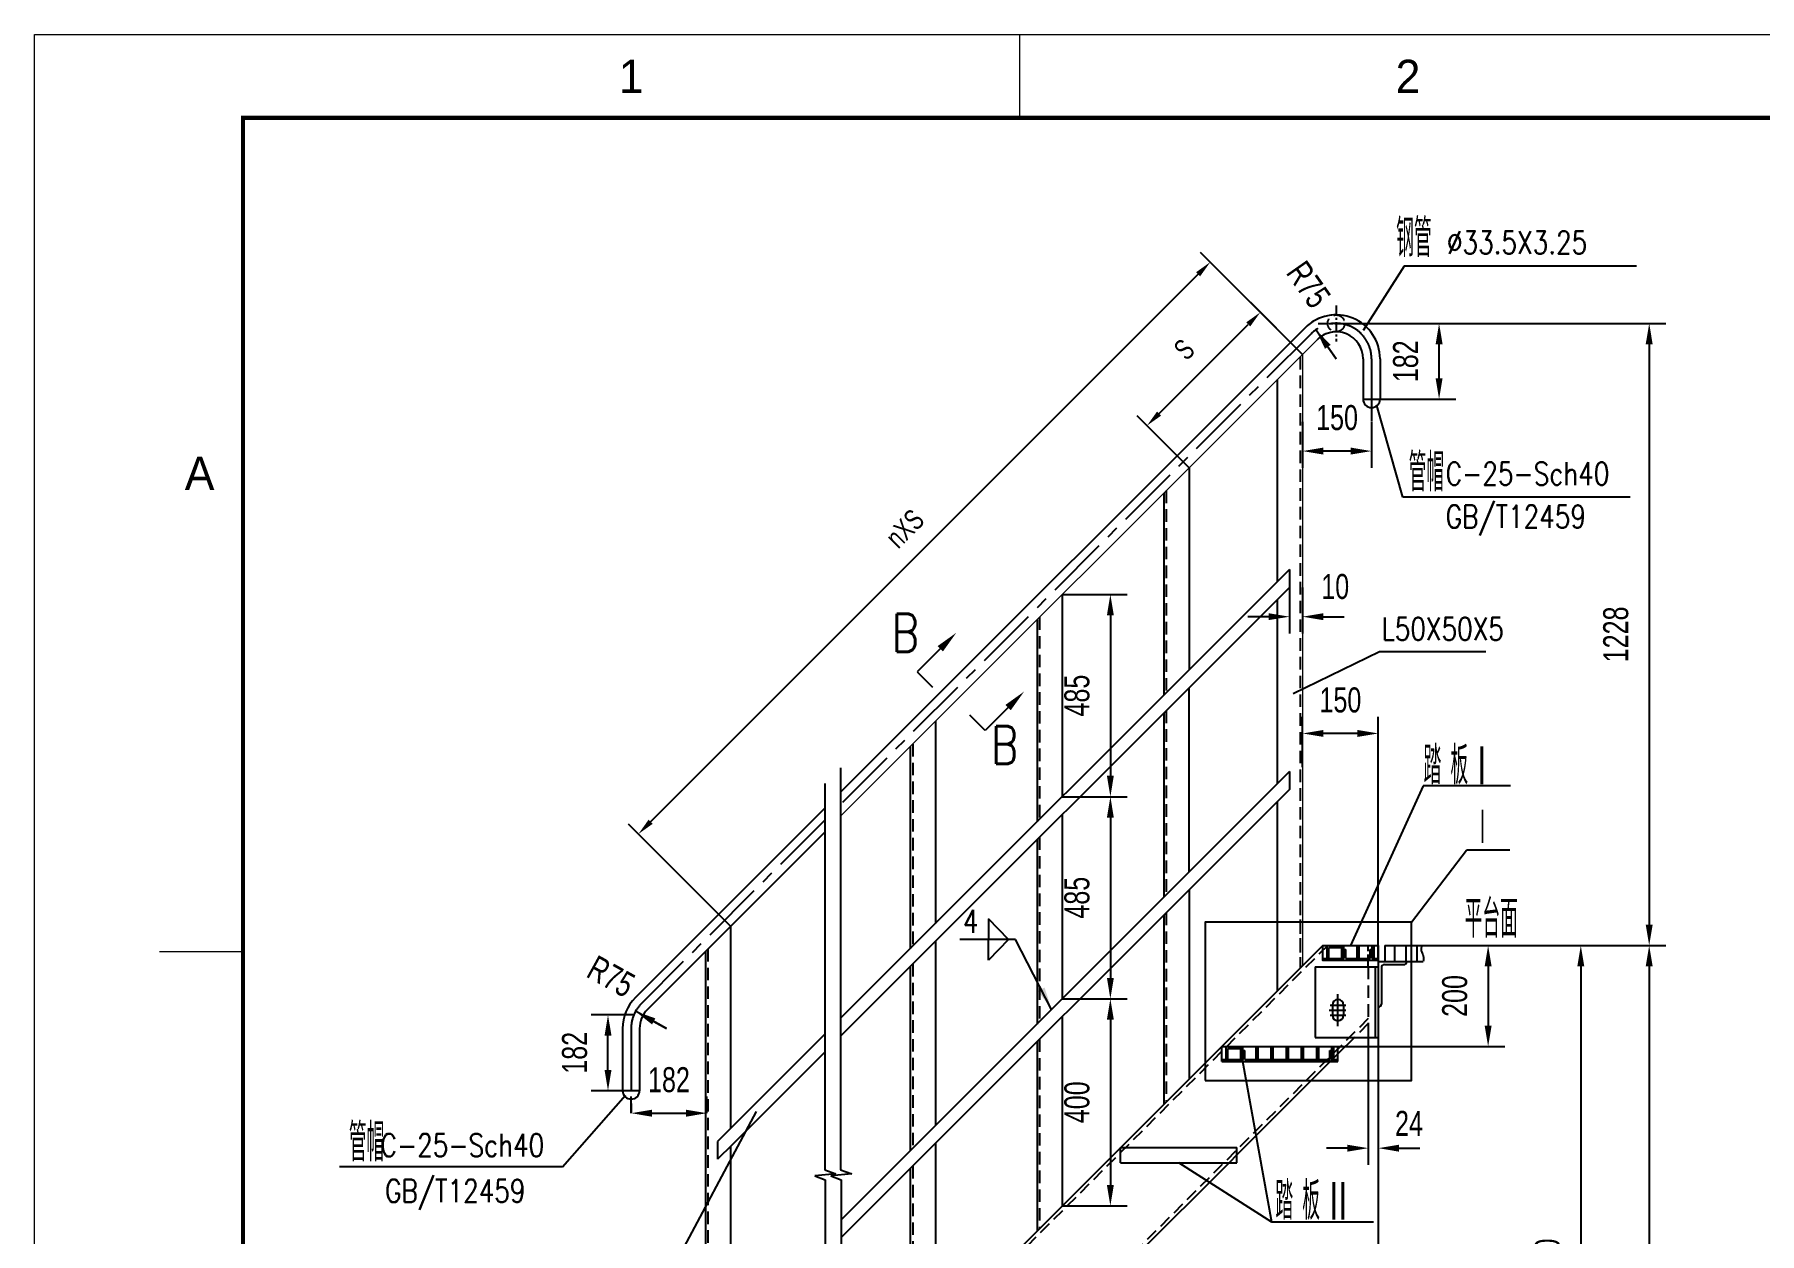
# Model space of a CAD drawing. Extents: x 148 to 221443, y -36682 to 6758.
# Drawn here: x 166043 to 170181, y -6844 to -3968 of the extents above; entities that cross this region are included whole.
import ezdxf
from ezdxf.enums import TextEntityAlignment as Align

# ---------------------------------------------------------------- set-up
doc = ezdxf.new("R2010")
doc.units = 0
doc.header["$LTSCALE"] = 10
doc.header["$MEASUREMENT"] = 0
doc.linetypes.add('CENTERX2', pattern=[4, 2.5, -0.5, 0.5, -0.5])
doc.linetypes.add('HIDDENX2', pattern=[0.75, 0.5, -0.25])
for name, color, linetype in [('2', 4, 'Continuous'), ('CENTER', 1, 'CENTERX2'), ('DIM', 4, 'Continuous'), ('RED', 7, 'Continuous'), ('WB-FS', 6, 'Continuous')]:
    doc.layers.add(name, color=color, linetype=linetype)
doc.layers.add('2（细实线）', color=3, linetype='Continuous', lineweight=20)
doc.layers.add('图框层', color=7, linetype='Continuous', lineweight=15)
doc.styles.add('HZ', font='ROMS.SHX', dxfattribs={"width": 0.75, "bigfont": 'GBCBIG.SHX'})
doc.styles.get("Standard").update_dxf_attribs({"font": 'wison_e.shx', "width": 0.75, "bigfont": 'wison_c.shx'})
doc.styles.add('XW', font='ROMANS.shx', dxfattribs={"width": 0.85})
doc.dimstyles.new('DIM1', dxfattribs={"dimscale": 20, "dimtxt": 3, "dimasz": 2.5, "dimexe": 2, "dimexo": 0, "dimgap": 1, "dimtad": 0, "dimdec": 0, "dimzin": 0, "dimdsep": 46, "dimtxsty": 'Standard', "dimcen": 2, "dimclrd": 3, "dimclre": 3, "dimclrt": 3, "dimadec": 0, "dimazin": 0, "dimtfac": 0.666667, "dimtdec": 0, "dimtofl": 0, "dimtmove": 2, "dimatfit": 1, "dimfxl": 2, "dimtvp": 1.333333, "dimtolj": 1, "dimtzin": 0, "dimarcsym": 0})

# ---------------------------------------------------------------- blocks, each defined once
blk = doc.blocks.new('*D711')
at = {"layer": 'Defpoints', "color": 0}
for p in [(169643.5, -6153.4), (167832.2, -7733.6), (169752.7, -7733.6)]:
    blk.add_point(p, dxfattribs=at)
at = {"layer": 'DIM', "color": 3, "lineweight": -2}
for p, q in [((169643.5, -6153.4), (169792.7, -6153.4)), ((169752.7, -6203.4), (169752.7, -7683.6)), ((167832.2, -7733.6), (169792.7, -7733.6))]:
    blk.add_line(p, q, dxfattribs=at)
at = {"layer": 'DIM', "color": 3}
for points in [[(169761, -6203.4), (169744.4, -6203.4), (169752.7, -6153.4)], [(169744.4, -7683.6), (169761, -7683.6), (169752.7, -7733.6)]]:
    blk.add_solid(points, dxfattribs=at)
at = {"layer": 'DIM', "color": 3, "insert": (169672.7, -6943.5), "char_height": 60, "attachment_point": 5, "rotation": 90}
blk.add_mtext('\\A1;Nx200', dxfattribs=at)
blk = doc.blocks.new('*D713')
at = {"layer": 'Defpoints', "color": 0}
for p in [(169085.1, -5644.7), (169085.1, -5725.7), (169266.9, -6153.4)]:
    blk.add_point(p, dxfattribs=at)
at = {"layer": 'DIM', "color": 3, "lineweight": -2}
for p, q in [((169085.1, -5725.7), (169085.1, -5604.7)), ((169266.9, -6153.4), (169266.9, -5604.7)), ((169216.9, -5644.7), (169135.1, -5644.7))]:
    blk.add_line(p, q, dxfattribs=at)
at = {"layer": 'DIM', "color": 3}
for points in [[(169135.1, -5636.4), (169135.1, -5653), (169085.1, -5644.7)], [(169216.9, -5653), (169216.9, -5636.4), (169266.9, -5644.7)]]:
    blk.add_solid(points, dxfattribs=at)
at = {"layer": 'DIM', "color": 3, "insert": (169176, -5564.7), "char_height": 60, "attachment_point": 5}
blk.add_mtext('\\A1;150', dxfattribs=at)
blk = doc.blocks.new('*D714')
at = {"layer": 'Defpoints', "color": 0}
for p in [(168508.8, -5796.4), (168508.8, -6281.2), (168624.1, -6281.2)]:
    blk.add_point(p, dxfattribs=at)
at = {"layer": 'DIM', "color": 3, "lineweight": -2}
for p, q in [((168508.8, -5796.4), (168664.1, -5796.4)), ((168624.1, -5846.4), (168624.1, -6231.2)), ((168508.8, -6281.2), (168664.1, -6281.2))]:
    blk.add_line(p, q, dxfattribs=at)
at = {"layer": 'DIM', "color": 3}
for points in [[(168632.4, -5846.4), (168615.8, -5846.4), (168624.1, -5796.4)], [(168615.8, -6231.2), (168632.4, -6231.2), (168624.1, -6281.2)]]:
    blk.add_solid(points, dxfattribs=at)
at = {"layer": 'DIM', "color": 3, "insert": (168544.1, -6038.8), "char_height": 60, "attachment_point": 5, "rotation": 90}
blk.add_mtext('\\A1;485', dxfattribs=at)
blk = doc.blocks.new('*D715')
at = {"layer": 'Defpoints', "color": 0}
for p in [(168984, -4634.2), (169085.1, -4735.2), (168812.9, -5007.4)]:
    blk.add_point(p, dxfattribs=at)
at = {"layer": 'DIM', "color": 3, "lineweight": -2}
for p, q in [((169085.1, -4735.2), (168960.7, -4610.8)), ((168741, -4877.2), (168954.9, -4663.3)), ((168812.9, -5007.4), (168688.5, -4883))]:
    blk.add_line(p, q, dxfattribs=at)
at = {"layer": 'DIM', "color": 3}
for points in [[(168959.7, -4668.2), (168950, -4658.5), (168984, -4634.2)], [(168736.1, -4872.4), (168745.9, -4882.1), (168711.8, -4906.4)]]:
    blk.add_solid(points, dxfattribs=at)
at = {"layer": 'DIM', "color": 3, "insert": (168801.3, -4723.6), "char_height": 49.5, "attachment_point": 5, "rotation": 45}
blk.add_mtext('\\A1;S', dxfattribs=at)
blk = doc.blocks.new('*D716')
at = {"layer": 'Defpoints', "color": 0}
for p in [(168863.8, -4513.9), (169085.1, -4735.2), (167713.1, -6107.2)]:
    blk.add_point(p, dxfattribs=at)
at = {"layer": 'DIM', "color": 3, "lineweight": -2}
for p, q in [((169085.1, -4735.2), (168840.5, -4490.6)), ((167520.9, -5856.8), (168834.6, -4543.1)), ((167713.1, -6107.2), (167468.4, -5862.6))]:
    blk.add_line(p, q, dxfattribs=at)
at = {"layer": 'DIM', "color": 3}
for points in [[(168839.5, -4548), (168829.8, -4538.2), (168863.8, -4513.9)], [(167516.1, -5851.9), (167525.8, -5861.7), (167491.8, -5886)]]:
    blk.add_solid(points, dxfattribs=at)
at = {"layer": 'DIM', "color": 3, "insert": (168131.1, -5153.3), "char_height": 49.5, "attachment_point": 5, "rotation": 45}
blk.add_mtext('\\A1;nXS', dxfattribs=at)
blk = doc.blocks.new('*D717')
at = {"color": 3, "lineweight": -2}
for p, q in [((169053.6, -5294.4), (169053.6, -5404.6)), ((169085.1, -5294.6), (169085.1, -5404.6)), ((169003.6, -5364.6), (168953.6, -5364.6)), ((169135.1, -5364.6), (169185.1, -5364.6))]:
    blk.add_line(p, q, dxfattribs=at)
at = {"color": 3}
for points in [[(169003.6, -5372.9), (169003.6, -5356.3), (169053.6, -5364.6)], [(169135.1, -5356.3), (169135.1, -5372.9), (169085.1, -5364.6)]]:
    blk.add_solid(points, dxfattribs=at)
at = {"layer": 'Defpoints', "color": 0}
for p in [(169053.6, -5294.4), (169085.1, -5294.6), (169085.1, -5364.6)]:
    blk.add_point(p, dxfattribs=at)
at = {"color": 3, "insert": (169163.5, -5292.5), "char_height": 60, "attachment_point": 5}
blk.add_mtext('\\A1;10', dxfattribs=at)
blk = doc.blocks.new('*D718')
at = {"color": 3, "lineweight": -2}
for p, q in [((168508.8, -5311.5), (168664.1, -5311.5)), ((168624.1, -5361.5), (168624.1, -5746.4)), ((168624.1, -5796.4), (168664.1, -5796.4))]:
    blk.add_line(p, q, dxfattribs=at)
at = {"color": 3}
for points in [[(168632.4, -5361.5), (168615.8, -5361.5), (168624.1, -5311.5)], [(168615.8, -5746.4), (168632.4, -5746.4), (168624.1, -5796.4)]]:
    blk.add_solid(points, dxfattribs=at)
at = {"layer": 'Defpoints', "color": 0}
for p in [(168508.8, -5311.5), (168624.1, -5796.4), (168624.1, -5796.4)]:
    blk.add_point(p, dxfattribs=at)
at = {"color": 3, "insert": (168544.1, -5553.9), "char_height": 60, "attachment_point": 5, "rotation": 90}
blk.add_mtext('\\A1;485', dxfattribs=at)
blk = doc.blocks.new('*D719')
at = {"color": 3, "linetype": 'Continuous', "lineweight": -2}
for p, q in [((168508.8, -6281.2), (168664.1, -6281.2)), ((168624.1, -6331.2), (168624.1, -6728.1)), ((168508.8, -6778.1), (168664.1, -6778.1))]:
    blk.add_line(p, q, dxfattribs=at)
at = {"color": 3}
for points in [[(168632.4, -6331.2), (168615.8, -6331.2), (168624.1, -6281.2)], [(168615.8, -6728.1), (168632.4, -6728.1), (168624.1, -6778.1)]]:
    blk.add_solid(points, dxfattribs=at)
at = {"layer": 'Defpoints', "color": 0}
for p in [(168508.8, -6281.2), (168508.8, -6778.1), (168624.1, -6778.1)]:
    blk.add_point(p, dxfattribs=at)
at = {"color": 3, "insert": (168544.1, -6529.6), "char_height": 60, "attachment_point": 5, "rotation": 90}
blk.add_mtext('\\A1;400', dxfattribs=at)
blk = doc.blocks.new('*D721')
at = {"color": 3, "linetype": 'Continuous', "lineweight": -2}
for p, q in [((167474.3, -6555.8), (167474.3, -6515.8)), ((167656.1, -6555.8), (167656.1, -6515.8)), ((167524.3, -6555.8), (167606.1, -6555.8))]:
    blk.add_line(p, q, dxfattribs=at)
at = {"color": 3}
for points in [[(167524.3, -6547.5), (167524.3, -6564.2), (167474.3, -6555.8)], [(167606.1, -6564.2), (167606.1, -6547.5), (167656.1, -6555.8)]]:
    blk.add_solid(points, dxfattribs=at)
at = {"layer": 'Defpoints', "color": 0}
for p in [(167474.3, -6555.8), (167656.1, -6555.8), (167656.1, -6555.8)]:
    blk.add_point(p, dxfattribs=at)
at = {"color": 3, "insert": (167565.2, -6475.8), "char_height": 60, "attachment_point": 5}
blk.add_mtext('\\A1;182', dxfattribs=at)
blk = doc.blocks.new('*D722')
at = {"color": 3, "linetype": 'Continuous', "lineweight": -2}
for p, q in [((167480.7, -6320), (167378.9, -6320)), ((167418.9, -6451.8), (167418.9, -6370)), ((167474.3, -6501.8), (167378.9, -6501.8))]:
    blk.add_line(p, q, dxfattribs=at)
at = {"color": 3}
for points in [[(167427.3, -6370), (167410.6, -6370), (167418.9, -6320)], [(167410.6, -6451.8), (167427.3, -6451.8), (167418.9, -6501.8)]]:
    blk.add_solid(points, dxfattribs=at)
at = {"layer": 'Defpoints', "color": 0}
for p in [(167418.9, -6320), (167480.7, -6320), (167474.3, -6501.8)]:
    blk.add_point(p, dxfattribs=at)
at = {"color": 3, "insert": (167338.9, -6410.9), "char_height": 60, "attachment_point": 5, "rotation": 90}
blk.add_mtext('\\A1;182', dxfattribs=at)
blk = doc.blocks.new('*D723')
at = {"color": 3, "linetype": 'Continuous', "lineweight": -2}
for p, q in [((167559.1, -6352.5), (167484.8, -6311.4)), ((167528.6, -6335.6), (167559.1, -6352.5))]:
    blk.add_line(p, q, dxfattribs=at)
at = {"color": 3}
blk.add_solid([(167532.6, -6328.3), (167524.6, -6342.9), (167484.8, -6311.4)], dxfattribs=at)
at = {"layer": 'Defpoints', "color": 0}
for p in [(167484.8, -6311.4), (167559.1, -6352.5)]:
    blk.add_point(p, dxfattribs=at)
at = {"color": 3, "insert": (167426.2, -6227.8), "char_height": 60, "attachment_point": 5, "rotation": 331.0776}
blk.add_mtext('\\A1;R75', dxfattribs=at)
blk = doc.blocks.new('*D727')
at = {"color": 3, "linetype": 'Continuous', "lineweight": -2, "ltscale": 6}
for p, q in [((169266.9, -6374), (169266.9, -8252.7)), ((167640.3, -8005.3), (167640.3, -8252.7)), ((169216.9, -8212.7), (167690.3, -8212.7))]:
    blk.add_line(p, q, dxfattribs=at)
at = {"color": 3}
for points in [[(167690.3, -8204.4), (167690.3, -8221.1), (167640.3, -8212.7)], [(169216.9, -8221.1), (169216.9, -8204.4), (169266.9, -8212.7)]]:
    blk.add_solid(points, dxfattribs=at)
at = {"layer": 'Defpoints', "color": 0}
for p in [(169266.9, -6374), (167640.3, -8005.3), (167640.3, -8212.7)]:
    blk.add_point(p, dxfattribs=at)
at = {"color": 3, "insert": (168453.6, -8132.7), "char_height": 60, "attachment_point": 5}
blk.add_mtext('\\A1;H-50', dxfattribs=at)
blk = doc.blocks.new('*D728')
at = {"color": 3, "linetype": 'Continuous', "lineweight": -2, "ltscale": 6}
for p, q in [((169165.8, -4660.9), (169956.8, -4660.9)), ((169916.8, -4710.9), (169916.8, -6103.4)), ((169371.2, -6153.4), (169956.8, -6153.4))]:
    blk.add_line(p, q, dxfattribs=at)
at = {"color": 3}
for points in [[(169925.1, -4710.9), (169908.4, -4710.9), (169916.8, -4660.9)], [(169908.4, -6103.4), (169925.1, -6103.4), (169916.8, -6153.4)]]:
    blk.add_solid(points, dxfattribs=at)
at = {"layer": 'Defpoints', "color": 0}
for p in [(169165.8, -4660.9), (169371.2, -6153.4), (169916.8, -6153.4)]:
    blk.add_point(p, dxfattribs=at)
at = {"color": 3, "insert": (169836.8, -5407.1), "char_height": 60, "attachment_point": 5, "rotation": 90}
blk.add_mtext('\\A1;1228', dxfattribs=at)
blk = doc.blocks.new('*D729')
at = {"color": 3, "linetype": 'Continuous', "lineweight": -2, "ltscale": 6}
for p, q in [((169398.3, -4660.9), (169452.7, -4660.9)), ((169412.7, -4792.7), (169412.7, -4710.9)), ((169271, -4842.7), (169452.7, -4842.7))]:
    blk.add_line(p, q, dxfattribs=at)
at = {"color": 3}
for points in [[(169421.1, -4710.9), (169404.4, -4710.9), (169412.7, -4660.9)], [(169404.4, -4792.7), (169421.1, -4792.7), (169412.7, -4842.7)]]:
    blk.add_solid(points, dxfattribs=at)
at = {"layer": 'Defpoints', "color": 0}
for p in [(169398.3, -4660.9), (169412.7, -4660.9), (169271, -4842.7)]:
    blk.add_point(p, dxfattribs=at)
at = {"color": 3, "insert": (169332.7, -4751.8), "char_height": 60, "attachment_point": 5, "rotation": 90}
blk.add_mtext('\\A1;182', dxfattribs=at)
blk = doc.blocks.new('*D730')
at = {"color": 3, "linetype": 'Continuous', "lineweight": -2, "ltscale": 6}
for p, q in [((169165.8, -4745.7), (169117.2, -4676.2)), ((169145.9, -4717.2), (169165.8, -4745.7))]:
    blk.add_line(p, q, dxfattribs=at)
at = {"color": 3}
blk.add_solid([(169152.7, -4712.4), (169139, -4722), (169117.2, -4676.2)], dxfattribs=at)
at = {"layer": 'Defpoints', "color": 0}
for p in [(169117.2, -4676.2), (169165.8, -4745.7)]:
    blk.add_point(p, dxfattribs=at)
at = {"color": 3, "insert": (169099.6, -4567.8), "char_height": 60, "attachment_point": 5, "rotation": 304.9715}
blk.add_mtext('\\A1;R75', dxfattribs=at)
blk = doc.blocks.new('*D731')
at = {"color": 3, "linetype": 'Continuous', "lineweight": -2, "ltscale": 6}
for p, q in [((169085.1, -4897.3), (169085.1, -5007.3)), ((169250.7, -4897.3), (169250.7, -5007.3)), ((169200.7, -4967.3), (169135.1, -4967.3))]:
    blk.add_line(p, q, dxfattribs=at)
at = {"color": 3}
for points in [[(169135.1, -4958.9), (169135.1, -4975.6), (169085.1, -4967.3)], [(169200.7, -4975.6), (169200.7, -4958.9), (169250.7, -4967.3)]]:
    blk.add_solid(points, dxfattribs=at)
at = {"layer": 'Defpoints', "color": 0}
for p in [(169085.1, -4897.3), (169250.7, -4897.3), (169085.1, -4967.3)]:
    blk.add_point(p, dxfattribs=at)
at = {"color": 3, "insert": (169167.9, -4887.3), "char_height": 60, "attachment_point": 5}
blk.add_mtext('\\A1;150', dxfattribs=at)
blk = doc.blocks.new('*D735')
at = {"color": 3, "linetype": 'Continuous', "lineweight": -2, "ltscale": 6}
for p, q in [((169752.7, -6153.4), (169956.8, -6153.4)), ((169916.8, -6203.4), (169916.8, -7808.2)), ((169862, -7858.2), (169956.8, -7858.2))]:
    blk.add_line(p, q, dxfattribs=at)
at = {"color": 3}
for points in [[(169925.1, -6203.4), (169908.4, -6203.4), (169916.8, -6153.4)], [(169908.4, -7808.2), (169925.1, -7808.2), (169916.8, -7858.2)]]:
    blk.add_solid(points, dxfattribs=at)
at = {"layer": 'Defpoints', "color": 0}
for p in [(169752.7, -6153.4), (169862, -7858.2), (169916.8, -7858.2)]:
    blk.add_point(p, dxfattribs=at)
at = {"color": 3, "insert": (169831.4, -7005.8), "char_height": 60, "attachment_point": 5, "rotation": 90}
blk.add_mtext('\\A1;H{\\fSimSun|b0|i0|c134|p54;≤}5000', dxfattribs=at)
blk = doc.blocks.new('*D742')
at = {"color": 3, "linetype": 'Continuous', "lineweight": -2, "ltscale": 6}
for p, q in [((169242.7, -6340.7), (169242.7, -6679.7)), ((169266.9, -6374), (169266.9, -6679.7)), ((169192.7, -6639.7), (169142.7, -6639.7)), ((169316.9, -6639.7), (169366.9, -6639.7))]:
    blk.add_line(p, q, dxfattribs=at)
at = {"color": 3}
for points in [[(169192.7, -6648.1), (169192.7, -6631.4), (169242.7, -6639.7)], [(169316.9, -6631.4), (169316.9, -6648.1), (169266.9, -6639.7)]]:
    blk.add_solid(points, dxfattribs=at)
at = {"layer": 'Defpoints', "color": 0}
for p in [(169242.7, -6340.7), (169266.9, -6374), (169242.7, -6639.7)]:
    blk.add_point(p, dxfattribs=at)
at = {"color": 3, "insert": (169340.5, -6580.2), "char_height": 60, "attachment_point": 5}
blk.add_mtext('\\A1;24', dxfattribs=at)
blk = doc.blocks.new('*D767')
at = {"color": 3, "linetype": 'Continuous', "lineweight": -2, "ltscale": 6}
for p, q in [((169371.2, -6153.4), (169570.4, -6153.4)), ((169530.4, -6203.4), (169530.4, -6345.8)), ((169170, -6395.8), (169570.4, -6395.8))]:
    blk.add_line(p, q, dxfattribs=at)
at = {"color": 3}
for points in [[(169538.7, -6203.4), (169522, -6203.4), (169530.4, -6153.4)], [(169522, -6345.8), (169538.7, -6345.8), (169530.4, -6395.8)]]:
    blk.add_solid(points, dxfattribs=at)
at = {"layer": 'Defpoints', "color": 0}
for p in [(169371.2, -6153.4), (169170, -6395.8), (169530.4, -6395.8)]:
    blk.add_point(p, dxfattribs=at)
at = {"color": 3, "insert": (169450.4, -6274.6), "char_height": 60, "attachment_point": 5, "rotation": 90}
blk.add_mtext('\\A1;200', dxfattribs=at)
blk = doc.blocks.new('a2')
for p, q in [((15429.25, 10126.74), (15429.25, 10116.74)), ((15336.09, 10011.74), (15336.09, 10116.74)), ((15326.09, 10016.74), (15336.09, 10016.74))]:
    blk.add_line(p, q)
at = {"layer": '图框层', "ltscale": 10}
blk.add_lwpolyline([(15311.09, 10126.74), (15905.09, 10126.74), (15905.09, 9706.74), (15311.09, 9706.74)], close=True, dxfattribs=at)
at = {"layer": '图框层', "ltscale": 10, "const_width": 0.5}
blk.add_lwpolyline([(15336.09, 10116.74), (15895.09, 10116.74), (15895.09, 9716.74), (15336.09, 9716.74)], close=True, dxfattribs=at)
at = {"style": 'HZ'}
for s, p in [('1', (15382.67, 10121.74)), ('2', (15475.84, 10121.74)), ('A', (15330.89, 10074.1))]:
    blk.add_text(s, height=4, dxfattribs=at).set_placement(p, align=Align.MIDDLE)

msp = doc.modelspace()

# ---------------------------------------------------------------- linework, layer by layer
at = {"color": 1, "linetype": 'CENTERX2'}
for p, q in [((169165.8264, -4617.7832), (169165.8264, -4704.0033)), ((169122.7163, -4660.8933), (169208.9365, -4660.8933))]:
    msp.add_line(p, q, dxfattribs=at)
at = {"color": 0, "linetype": 'Continuous', "lineweight": 0}
for p, q in [((167977.0646, -5843.2373), (169120.2007, -4700.1012)), ((169085.0971, -4735.2048), (169085.0971, -6201.7497))]:
    msp.add_line(p, q, dxfattribs=at)
at = {"color": 0, "linetype": 'Continuous'}
msp.add_line((168812.8698, -5977.1291), (168812.8698, -5535.1356), dxfattribs=at)
at = {"linetype": 'Continuous'}
for p, q in [((168379.8553, -6139.1287), (168332.057, -6089.4792)), ((168332.057, -6089.4792), (168332.057, -6139.1287)), ((168379.8553, -6139.1287), (168332.057, -6188.7782)), ((168332.057, -6188.7782), (168332.057, -6139.1287))]:
    msp.add_line(p, q, dxfattribs=at)
at = {"color": 0, "linetype": 'Continuous', "ltscale": 6}
for p, q in [((169133.4693, -6153.3774), (167978.141, -7308.7058)), ((169115.4093, -6204.2865), (169266.9245, -6204.2865))]:
    msp.add_line(p, q, dxfattribs=at)
at = {"color": 7, "linetype": 'Continuous', "ltscale": 6}
msp.add_line((169133.4693, -6153.3774), (169242.6821, -6153.3774), dxfattribs=at)
at = {"color": 2, "linetype": 'Continuous', "ltscale": 6}
msp.add_line((169242.6821, -6204.2865), (169242.6821, -6189.741), dxfattribs=at)
at = {"color": 0, "linetype": 'Continuous', "ltscale": 6}
msp.add_lwpolyline([(169133.5912, -6153.3774), (169266.9245, -6153.3774), (169266.9245, -6189.741), (169133.5912, -6189.741)], close=True, dxfattribs=at)
at = {"color": 1, "linetype": 'Continuous'}
msp.add_arc((169165.8264, -4745.7417), 64.535, 90, 135, dxfattribs=at)
at = {"layer": '2', "color": 3, "linetype": 'Continuous'}
for p, q in [((169328.9111, -4523.3006), (169230.3153, -4677.9289)), ((169886.0811, -4523.3006), (169328.9111, -4523.3006)), ((169325.8892, -5077.9906), (169263.754, -4858.2529)), ((169870.9025, -5077.9906), (169325.8892, -5077.9906)), ((168215.9394, -5441.6705), (168160.7502, -5496.8597)), ((169269.6283, -5449.1985), (169062.2766, -5549.8273)), ((169524.557, -5449.1985), (169269.6283, -5449.1985)), ((168378.6314, -5582.7903), (168323.4422, -5637.9795)), ((169374.8153, -5770.503), (169200.2578, -6153.3774)), ((169584.0012, -5770.503), (169374.8153, -5770.503)), ((169346.2017, -6097.5608), (169478.269, -5924.5716)), ((169582.3713, -5924.5716), (169478.269, -5924.5716)), ((168396.3792, -6139.1287), (168262.6339, -6139.1287)), ((168483.1364, -6306.8625), (168396.3792, -6139.1287)), ((169011.4962, -6816.9847), (168942.076, -6432.1653)), ((167309.5292, -6684.8197), (167460.6731, -6512.1705)), ((167547.1376, -6978.6041), (167775.3858, -6552.0594)), ((167309.5292, -6684.8197), (166774.3744, -6684.8197)), ((169011.4962, -6816.9847), (168788.1364, -6674.5898)), ((169254.9752, -6816.9847), (169011.4962, -6816.9847))]:
    msp.add_line(p, q, dxfattribs=at)
at = {"layer": '2', "color": 7, "linetype": 'Continuous'}
for p, q in [((168160.7502, -5496.8597), (168197.4712, -5533.5806)), ((168323.4422, -5637.9795), (168286.7213, -5601.2586))]:
    msp.add_line(p, q, dxfattribs=at)
at = {"layer": '2', "color": 3, "linetype": 'Continuous'}
msp.add_lwpolyline([(168851.8484, -6477.478), (169346.2017, -6477.478), (169346.2017, -6097.5608), (168851.8484, -6097.5608)], close=True, dxfattribs=at)
msp.add_open_spline([(169371.2033, -6153.3774), (169369.9619, -6157.6448), (169368.5033, -6166.2239), (169375.9113, -6178.5116), (169375.3134, -6187.5037), (169374.4475, -6192.1653)], degree=3, knots=[13.882496546, 13.882496546, 13.882496546, 13.882496546, 40.414538373, 67.803406807, 96.443548886, 96.443548886, 96.443548886, 96.443548886], dxfattribs=at)
for points in [[(168222.3677, -5448.0987), (168209.5112, -5435.2422), (168254.5089, -5403.101)], [(168372.2032, -5576.3621), (168385.0597, -5589.2186), (168417.2009, -5544.2209)], [(168466.1521, -6254.2375), (168450.0026, -6262.5906), (168483.1364, -6306.8625)]]:
    msp.add_solid(points, dxfattribs=at)
at = {"layer": 'CENTER', "color": 1, "ltscale": 6}
for p, q in [((169105.8443, -4685.7448), (167977.0646, -5814.5245)), ((169250.6897, -4745.7417), (169250.6897, -4897.2686)), ((167938.7527, -5852.8364), (167499.1082, -6292.4809)), ((167474.2566, -6352.4779), (167474.2566, -6555.8294))]:
    msp.add_line(p, q, dxfattribs=at)
for centre, start, end in [((169165.8412, -4745.7417), 0, 135), ((167559.1051, -6352.4779), 135, 180)]:
    msp.add_arc(centre, 84.8485, start, end, dxfattribs=at)
at = {"layer": 'DIM', "color": 1}
for p, q in [((169169.9548, -6346.7553), (169169.9548, -6269.9124)), ((169148.7835, -6308.5289), (169189.2864, -6308.5289)), ((169151.734, -6296.4077), (169189.0181, -6296.4077)), ((169151.734, -6320.6501), (169188.7499, -6320.6501))]:
    msp.add_line(p, q, dxfattribs=at)
at = {"layer": 'RED'}
for p, q in [((169091.4879, -4671.3884), (167977.0646, -5785.8117)), ((169230.3867, -4745.7417), (169230.3867, -4842.7114)), ((169270.9927, -4745.7417), (169270.9927, -4842.7114)), ((169024.491, -4795.8109), (169024.491, -5280.6594)), ((169230.3867, -4842.7114), (169270.9927, -4842.7114)), ((168812.8698, -5007.4321), (168812.8698, -5492.2806)), ((168752.2637, -5068.0382), (168752.2637, -5552.8867)), ((169053.5929, -5251.5574), (167977.0646, -6328.0858)), ((169053.5929, -5251.5574), (169053.5929, -5294.4124)), ((169053.5929, -5294.4124), (167977.0646, -6370.9407)), ((168508.7764, -5311.5255), (168508.7764, -5796.3739)), ((169024.491, -5323.5143), (169024.491, -5765.5078)), ((168448.1704, -5372.1315), (168448.1704, -5856.98)), ((168204.6831, -5615.6188), (168204.6831, -6100.4673)), ((168752.2637, -5595.7416), (168752.2637, -6037.7351)), ((168144.077, -5676.2249), (168144.077, -6161.0733)), ((169053.5929, -5736.4059), (167978.641, -6811.3579)), ((169053.5929, -5736.4059), (169053.5929, -5779.2609)), ((169053.5929, -5779.2609), (167978.641, -6854.2129)), ((167938.7527, -5824.1235), (167484.7517, -6278.1245)), ((169024.491, -5808.3628), (169024.491, -6262.3557)), ((168508.7764, -5839.2289), (168508.7764, -6281.2224)), ((167938.7527, -5881.5492), (167513.4646, -6306.8373)), ((168448.1704, -5899.835), (168448.1704, -6341.8285)), ((168812.8698, -6019.984), (168812.8698, -6473.977)), ((168752.2637, -6080.5901), (168752.2637, -6534.583)), ((167713.0567, -6107.2452), (167713.0567, -6592.0937)), ((168204.6831, -6143.3222), (168204.6831, -6585.3158)), ((169133.5912, -6189.741), (169133.5912, -6153.3774)), ((169143.2881, -6153.3774), (169143.2881, -6189.741)), ((169148.1366, -6158.2259), (169179.6518, -6158.2259)), ((169148.1366, -6189.741), (169148.1366, -6158.2259)), ((169179.6518, -6184.8926), (169179.6518, -6153.3774)), ((169184.5002, -6184.8926), (169184.5002, -6153.3774)), ((169184.5002, -6163.0744), (169189.3487, -6163.0744)), ((169189.3487, -6184.8926), (169189.3487, -6163.0744)), ((169216.0154, -6184.8926), (169216.0154, -6153.3774)), ((169220.8639, -6184.8926), (169220.8639, -6153.3774)), ((169247.5306, -6163.0744), (169252.379, -6163.0744)), ((169247.5306, -6184.8926), (169247.5306, -6163.0744)), ((169252.379, -6184.8926), (169252.379, -6153.3774)), ((169257.2275, -6184.8926), (169257.2275, -6153.3774)), ((169266.9245, -6189.741), (169266.9245, -6153.3774)), ((167652.4507, -6167.8512), (167652.4507, -7634.3961)), ((168144.077, -6203.9283), (168144.077, -6645.9218)), ((169115.4093, -6204.2865), (169115.4093, -6373.9835)), ((169133.5912, -6184.8926), (169143.2881, -6184.8926)), ((169148.1366, -6184.8926), (169184.5002, -6184.8926)), ((169189.3487, -6184.8926), (169247.5306, -6184.8926)), ((169252.379, -6184.8926), (169266.9245, -6184.8926)), ((169259.6518, -6204.2865), (169259.6518, -6373.9835)), ((169266.9245, -6204.2865), (169266.9245, -6373.9835)), ((168508.7764, -6324.0774), (168508.7764, -6778.0703)), ((169156.6215, -6296.4077), (169156.6215, -6320.6501)), ((169183.2881, -6296.4077), (169183.2881, -6320.6501)), ((167453.9536, -6352.4779), (167453.9536, -6501.8259)), ((167494.5596, -6352.4779), (167494.5596, -6501.8259)), ((167938.7527, -6366.3977), (167716.6809, -6588.4695)), ((167938.7527, -6409.2526), (167716.6809, -6631.3245)), ((168448.1704, -6384.6834), (168448.1704, -6838.6764)), ((168891.1669, -6395.8016), (169169.9548, -6395.8016)), ((168891.1669, -6432.1653), (168891.1669, -6395.8016)), ((168900.8639, -6395.8016), (168900.8639, -6432.1653)), ((168905.7124, -6400.6501), (168937.2275, -6400.6501)), ((168905.7124, -6432.1653), (168905.7124, -6400.6501)), ((168937.2275, -6427.3168), (168937.2275, -6395.8016)), ((168942.076, -6432.1653), (168942.076, -6395.8016)), ((168942.076, -6405.4986), (168946.9245, -6405.4986)), ((168946.9245, -6427.3168), (168946.9245, -6405.4986)), ((168973.5912, -6427.3168), (168973.5912, -6395.8016)), ((168978.4396, -6427.3168), (168978.4396, -6395.8016)), ((169009.9548, -6427.3168), (169009.9548, -6395.8016)), ((169014.8033, -6427.3168), (169014.8033, -6395.8016)), ((169046.3184, -6427.3168), (169046.3184, -6395.8016)), ((169051.1669, -6427.3168), (169051.1669, -6395.8016)), ((169082.6821, -6427.3168), (169082.6821, -6395.8016)), ((169087.5306, -6427.3168), (169087.5306, -6395.8016)), ((169115.4093, -6373.9835), (169266.9245, -6373.9835)), ((169119.0457, -6427.3168), (169119.0457, -6395.8016)), ((169123.8942, -6427.3168), (169123.8942, -6395.8016)), ((169150.5609, -6405.4986), (169155.4093, -6405.4986)), ((169150.5609, -6427.3168), (169150.5609, -6405.4986)), ((169155.4093, -6432.1653), (169155.4093, -6395.8016)), ((169160.2578, -6427.3168), (169160.2578, -6395.8016)), ((169209.4196, -6373.9835), (169169.9548, -6413.4482)), ((169169.9548, -6432.1653), (169169.9548, -6395.8016)), ((168891.1669, -6427.3168), (168900.8639, -6427.3168)), ((168891.1669, -6432.1653), (169169.9548, -6432.1653)), ((168905.7124, -6427.3168), (168942.076, -6427.3168)), ((169151.2378, -6432.1653), (168927.5303, -6655.8727)), ((168946.9245, -6427.3168), (169150.5609, -6427.3168)), ((169155.4093, -6427.3168), (169169.9548, -6427.3168)), ((167494.5596, -6501.8259), (167453.9536, -6501.8259)), ((167716.6809, -6588.4695), (167681.8163, -6623.3341)), ((167681.8163, -6623.3341), (167681.8163, -6666.1891)), ((167716.6809, -6631.3245), (167681.8163, -6666.1891)), ((167713.0567, -6634.9486), (167713.0567, -7076.9421)), ((168204.6831, -6628.1707), (168204.6831, -7082.1636)), ((168648.7424, -6638.2261), (168927.5303, -6638.2261)), ((168648.7424, -6674.5898), (168648.7424, -6638.2261)), ((168927.5303, -6674.5898), (168927.5303, -6638.2261)), ((168144.077, -6688.7768), (168144.077, -7142.7697)), ((168648.7424, -6674.5898), (168927.5303, -6674.5898)), ((168908.8133, -6674.5898), (168685.1058, -6898.2972))]:
    msp.add_line(p, q, dxfattribs=at)
at = {"layer": 'RED', "color": 2, "linetype": 'HIDDENX2', "ltscale": 6}
for p, q in [((169079.0365, -4741.2654), (169079.0365, -6207.8103)), ((168758.3243, -5061.9776), (168758.3243, -5546.8261)), ((168454.231, -5366.0709), (168454.231, -5850.9194)), ((168758.3243, -5589.681), (168758.3243, -6031.6745)), ((168150.1376, -5670.1643), (168150.1376, -6155.0127)), ((168454.231, -5893.7744), (168454.231, -6335.7679)), ((168758.3243, -6074.5295), (168758.3243, -6528.5224)), ((169079.0457, -6050.3539), (169079.0457, -6207.801)), ((167658.5113, -6161.7906), (167658.5113, -7628.3355)), ((169145.4687, -6153.3774), (167978.141, -7320.7051)), ((168150.1376, -6197.8677), (168150.1376, -6639.8612)), ((169242.6821, -6204.2865), (169242.6821, -6340.721)), ((169242.6821, -6328.7216), (167978.141, -7593.2627)), ((169242.6821, -6340.721), (169209.4196, -6373.9835)), ((168454.231, -6378.6228), (168454.231, -6832.6158)), ((169169.9548, -6413.4482), (169151.2378, -6432.1653)), ((168927.5303, -6655.8727), (168908.8133, -6674.5898)), ((168150.1376, -6682.7162), (168150.1376, -7136.7091))]:
    msp.add_line(p, q, dxfattribs=at)
at = {"layer": 'RED', "color": 2, "linetype": 'HIDDENX2', "ltscale": 3}
msp.add_line((169242.6821, -6189.741), (169242.6821, -6153.3774), dxfattribs=at)
at = {"layer": 'RED', "color": 3, "linetype": 'Continuous', "ltscale": 6}
for p, q in [((169282.4072, -6153.3774), (169282.4072, -6192.1653)), ((169282.4072, -6153.3774), (169371.2033, -6153.3774)), ((169306.0843, -6153.3774), (169306.0843, -6192.1653)), ((169333.1841, -6153.3774), (169333.1841, -6192.1653)), ((169359.1665, -6153.3774), (169359.1665, -6192.1653)), ((169274.1972, -6206.7107), (169274.1972, -6293.9835))]:
    msp.add_line(p, q, dxfattribs=at)
at = {"layer": 'RED', "color": 3, "linetype": 'Continuous'}
for q in [(169266.9245, -6204.2865), (169374.4475, -6192.1653)]:
    msp.add_line((169266.9245, -6192.1653), q, dxfattribs=at)
at = {"layer": 'RED', "color": 3, "linetype": 'Continuous', "ltscale": 4}
msp.add_line((169281.4699, -6199.438), (169327.5306, -6199.438), dxfattribs=at)
at = {"layer": 'RED', "color": 2, "linetype": 'HIDDENX2', "ltscale": 6}
msp.add_circle((169165.8412, -4660.8933), 20.2925, dxfattribs=at)
at = {"layer": 'RED'}
for centre, radius, start, end in [((169165.8264, -4745.7417), 105.141, 90, 135), ((169165.8412, -4745.7417), 105.1515, 0, 135), ((169165.8412, -4745.7417), 64.5455, 0, 135), ((169250.6897, -4842.7114), 20.303, 180, 0), ((167559.1051, -6352.4779), 105.1515, 135, 180), ((169169.9548, -6296.4077), 13.3333, 0, 180), ((167559.1051, -6352.4779), 64.5455, 135, 180), ((169169.9548, -6320.6501), 13.3333, 180, 0), ((167474.2566, -6501.8259), 20.303, 180, 0)]:
    msp.add_arc(centre, radius, start, end, dxfattribs=at)
at = {"layer": 'RED', "color": 3, "linetype": 'Continuous'}
for centre, start, end in [((169281.4699, -6206.7107), 90, 180), ((169327.5306, -6192.1653), 270, 0), ((169266.9245, -6293.9835), 270, 0)]:
    msp.add_arc(centre, 7.2727, start, end, dxfattribs=at)
at = {"layer": 'WB-FS', "linetype": 'Continuous'}
for p, q in [((167977.0646, -5727.3424), (167977.0646, -6691.8235)), ((167938.7527, -5764.5403), (167938.7527, -6691.8235)), ((167965.3485, -6701.0637), (167915.1896, -6706.3396)), ((167938.7527, -6691.8235), (167965.3485, -6701.0637)), ((168003.6604, -6701.0637), (167953.5015, -6706.3396)), ((167977.0646, -6691.8235), (168003.6604, -6701.0637)), ((167915.1896, -6706.3396), (167939.8291, -6716.0122)), ((167939.8291, -6716.0122), (167939.8291, -7713.6241)), ((167953.5015, -6706.3396), (167978.141, -6716.0122)), ((167978.141, -6716.0122), (167978.141, -7713.6241))]:
    msp.add_line(p, q, dxfattribs=at)

# ---------------------------------------------------------------- block references
at = {"layer": '2（细实线）', "xscale": 20, "yscale": 20, "zscale": 20}
msp.add_blockref('a2', (-140178.6702, -206502.6822), dxfattribs=at)

# ---------------------------------------------------------------- texts
at = {"color": 3, "linetype": 'Continuous', "style": 'XW', "width": 0.8}
msp.add_text('4', height=54.5455, dxfattribs=at).set_placement((168307.8772, -6095.4066), align=Align.MIDDLE_RIGHT)
at = {"layer": '2', "color": 3, "linetype": 'Continuous'}
for s, height, style, width, p in [('钢管', 90.90909, 'HZ', 0.65, (169309.8833, -4501.5167)), ('%%C33.5X3.25', 54.545455, 'XW', 0.8, (169431.5359, -4494.0047)), ('管帽', 90.90909, 'HZ', 0.65, (169339.7322, -5063.9919)), ('C-25-Sch40', 54.54545, 'XW', 0.8, (169428.514, -5048.6946)), ('GB/T12459', 54.54545, 'XW', 0.8, (169428.514, -5151.678)), ('L50X50X5', 54.54545, 'XW', 0.8, (169274.6739, -5421.0598)), ('踏 板 I', 90.90909, 'HZ', 0.65, (169375.446, -5766.9378)), ('Ⅰ', 90.9091, 'HZ', 0.65, (169495.3849, -5916.2707)), ('平台面', 90.90909, 'HZ', 0.65, (169473.9831, -6134.6831)), ('管帽', 90.90909, 'HZ', 0.65, (166797.2228, -6671.34)), ('C-25-Sch40', 54.54545, 'XW', 0.8, (166873.2023, -6659.6758)), ('GB/T12459', 54.54545, 'XW', 0.8, (166884.2746, -6769.5794)), ('踏 板 II', 90.90909, 'HZ', 0.65, (169020.0173, -6811.5254))]:
    msp.add_text(s, height=height, dxfattribs=dict(at, style=style, width=width)).set_placement(p)
at = {"layer": '2', "color": 3, "linetype": 'Continuous', "style": 'XW', "width": 0.8}
for p in [(168164.7852, -5403.1838), (168403.0335, -5672.4602)]:
    msp.add_text('B', height=90.9091, dxfattribs=at).set_placement(p, align=Align.MIDDLE_RIGHT)

# ---------------------------------------------------------------- dimensions: what is measured, and where the dimension line sits
at = {"color": 7, "linetype": 'Continuous', "ltscale": 6}
dim = msp.add_radius_dim(center=(169165.8412, -4745.7417), mpoint=(169117.2087, -4676.2137), text='R75', dimstyle='DIM1', override={"dimzin": 8}, dxfattribs=at)
dim.commit()
dim.dimension.update_dxf_attribs({"geometry": '*D730', "text_midpoint": (169099.6116, -4567.7984), "dimtype": 164})
at = {"color": 1, "linetype": 'Continuous', "ltscale": 6}
for base, p1, p2, text, picture, middle in [((169916.7573, -6153.3774), (169165.8412, -4660.8933), (169371.2033, -6153.3774), '1228', '*D728', (169836.7573, -5407.1353)), ((169530.3625, -6395.8016), (169371.2033, -6153.3774), (169169.9548, -6395.8016), '200', '*D767', (169450.3625, -6274.5895)), ((169916.7573, -7858.2252), (169752.6922, -6153.3774), (169861.9975, -7858.2252), 'H{\\fSimSun|b0|i0|c134|p54;≤}5000', '*D735', (169831.3942, -7005.8013))]:
    dim = msp.add_linear_dim(base=base, p1=p1, p2=p2, angle=90, text=text, dimstyle='DIM1', override={"dimzin": 8}, dxfattribs=at)
    dim.commit()
    dim.dimension.update_dxf_attribs({"geometry": picture, "text_midpoint": middle})
at = {"color": 7, "linetype": 'Continuous', "ltscale": 6}
dim = msp.add_linear_dim(base=(169412.739, -4660.8933), p1=(169270.9927, -4842.7114), p2=(169398.3032, -4660.8933), angle=90, dimstyle='DIM1', override={"dimzin": 8}, dxfattribs=at)
dim.commit()
dim.dimension.update_dxf_attribs({"geometry": '*D729', "text_midpoint": (169332.739, -4751.8023)})
dim = msp.add_linear_dim(base=(169085.0971, -4967.2831), p1=(169250.6897, -4897.2686), p2=(169085.0971, -4897.2686), text='150', dimstyle='DIM1', override={"dimzin": 8}, dxfattribs=at)
dim.commit()
dim.dimension.update_dxf_attribs({"geometry": '*D731', "text_midpoint": (169167.8934, -4887.2831)})
dim = msp.add_linear_dim(base=(169085.0971, -5364.5887), p1=(169053.5929, -5294.4124), p2=(169085.0971, -5294.615), text='10', dimstyle='DIM1', override={"dimtofl": 0})
dim.commit()
dim.dimension.update_dxf_attribs({"geometry": '*D717', "text_midpoint": (169163.4657, -5292.4892), "dimtype": 160})
dim = msp.add_linear_dim(base=(168624.0881, -5796.3739), p1=(168508.7764, -5311.5255), p2=(168624.0881, -5796.3739), angle=90, dimstyle='DIM1')
dim.commit()
dim.dimension.update_dxf_attribs({"geometry": '*D718', "text_midpoint": (168544.0881, -5553.9497)})
at = {"color": 1, "linetype": 'Continuous'}
dim = msp.add_radius_dim(center=(167559.1051, -6352.4779), mpoint=(167484.8393, -6311.4431), text='R75', dimstyle='DIM1', dxfattribs=at)
dim.commit()
dim.dimension.update_dxf_attribs({"geometry": '*D723', "text_midpoint": (167426.1803, -6227.8148), "dimtype": 164})
at = {"color": 7, "linetype": 'Continuous'}
dim = msp.add_linear_dim(base=(168624.0881, -6778.0703), p1=(168508.7764, -6281.2224), p2=(168508.7764, -6778.0703), angle=90, text='400', dimstyle='DIM1', dxfattribs=at)
dim.commit()
dim.dimension.update_dxf_attribs({"geometry": '*D719', "text_midpoint": (168544.0881, -6529.6464)})
at = {"color": 1, "linetype": 'Continuous'}
dim = msp.add_linear_dim(base=(167418.9297, -6320.0078), p1=(167474.2566, -6501.8259), p2=(167480.7153, -6320.0078), angle=90, dimstyle='DIM1', dxfattribs=at)
dim.commit()
dim.dimension.update_dxf_attribs({"geometry": '*D722', "text_midpoint": (167338.9297, -6410.9168)})
at = {"color": 1, "linetype": 'Continuous', "ltscale": 6}
dim = msp.add_linear_dim(base=(169242.6821, -6639.7438), p1=(169266.9245, -6373.9835), p2=(169242.6821, -6340.721), dimstyle='DIM1', override={"dimzin": 8, "dimtofl": 0}, dxfattribs=at)
dim.commit()
dim.dimension.update_dxf_attribs({"geometry": '*D742', "text_midpoint": (169340.471, -6580.2155), "dimtype": 160})
dim = msp.add_linear_dim(base=(167640.3294, -8212.7193), p1=(169266.9245, -6373.9835), p2=(167640.3294, -8005.2731), text='H-50', dimstyle='DIM1', override={"dimzin": 8}, dxfattribs=at)
dim.commit()
dim.dimension.update_dxf_attribs({"geometry": '*D727', "text_midpoint": (168453.6269, -8132.7193)})
at = {"color": 1, "linetype": 'Continuous'}
dim = msp.add_linear_dim(base=(167656.0748, -6555.8294), p1=(167474.2566, -6555.8294), p2=(167656.0748, -6555.8294), dimstyle='DIM1', dxfattribs=at)
dim.commit()
dim.dimension.update_dxf_attribs({"geometry": '*D721', "text_midpoint": (167565.1657, -6475.8294)})
at = {"layer": 'DIM'}
for base, p1, text, picture, middle in [((168863.815, -4513.9228), (167713.0567, -6107.2452), 'nXS', '*D716', (168131.1258, -5153.2739)), ((168984.0484, -4634.1562), (168812.8698, -5007.4321), 'S', '*D715', (168801.2657, -4723.6008))]:
    dim = msp.add_linear_dim(base=base, p1=p1, p2=(169085.0971, -4735.2048), angle=45, text=text, dimstyle='DIM1', override={"dimscale": 16.5}, dxfattribs=at)
    dim.commit()
    dim.dimension.update_dxf_attribs({"geometry": picture, "text_midpoint": middle})
dim = msp.add_linear_dim(base=(169085.0971, -5644.7013), p1=(169266.9245, -6153.3774), p2=(169085.0971, -5725.6622), text='150', dimstyle='DIM1', dxfattribs=at)
dim.commit()
dim.dimension.update_dxf_attribs({"geometry": '*D713', "text_midpoint": (169176.0108, -5564.7013)})
dim = msp.add_linear_dim(base=(168624.0881, -6281.2224), p1=(168508.7764, -5796.3739), p2=(168508.7764, -6281.2224), angle=90, dimstyle='DIM1', dxfattribs=at)
dim.commit()
dim.dimension.update_dxf_attribs({"geometry": '*D714', "text_midpoint": (168544.0881, -6038.7982)})
dim = msp.add_linear_dim(base=(169752.6922, -7733.5676), p1=(169643.4584, -6153.3774), p2=(167832.1889, -7733.5676), angle=90, text='Nx200', dimstyle='DIM1', dxfattribs=at)
dim.commit()
dim.dimension.update_dxf_attribs({"geometry": '*D711', "text_midpoint": (169672.6922, -6943.4725)})

doc.saveas('drawing.dxf')
